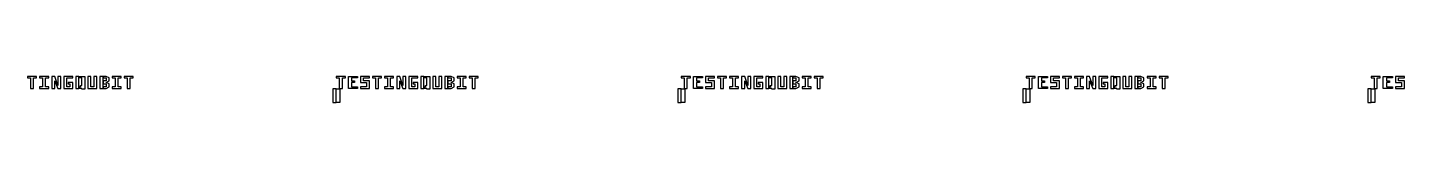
# Model space of a CAD drawing. Extents: x -19750 to 13082, y -13175 to 15275.
# Drawn here: x -3790 to 4192, y -6628 to -6475 of the extents above; entities that cross this region are included whole.
import ezdxf

# ---------------------------------------------------------------- set-up
doc = ezdxf.new("R2010")
doc.units = 0
doc.layers.add('GAP', color=1, linetype='continuous')

# ---------------------------------------------------------------- blocks, each defined once
blk = doc.blocks.new('C1EGAP')
at = {"layer": 'GAP'}
for points in [[(6027.5, 6430), (6045, 6430), (6045, 6491.2), (6062.5, 6491.2), (6062.5, 6500), (6010, 6500), (6010, 6491.2), (6027.5, 6491.2), (6027.5, 6430), (6027.5, 6430)], [(6080, 6430), (6132.5, 6430), (6132.5, 6438.8), (6115, 6438.8), (6115, 6491.2), (6132.5, 6491.2), (6132.5, 6500), (6080, 6500), (6080, 6491.2), (6097.5, 6491.2), (6097.5, 6438.8), (6080, 6438.8), (6080, 6430), (6080, 6430)], [(6150, 6430), (6167.5, 6430), (6167.5, 6473.8), (6185, 6430), (6202.5, 6430), (6202.5, 6500), (6185, 6500), (6185, 6447.5), (6167.5, 6500), (6150, 6500), (6150, 6430), (6150, 6430)], [(6220, 6430), (6272.5, 6430), (6272.5, 6465), (6246.2, 6465), (6246.2, 6456.2), (6255, 6456.2), (6255, 6438.8), (6237.5, 6438.8), (6237.5, 6491.2), (6272.5, 6491.2), (6272.5, 6500), (6220, 6500), (6220, 6430), (6220, 6430)], [(6290, 6430), (6307.5, 6430), (6307.5, 6500), (6290, 6500), (6290, 6430)], [(6307.5, 6438.8), (6316.2, 6438.8), (6316.2, 6447.5), (6325, 6447.5), (6325, 6491.2), (6307.5, 6491.2), (6307.5, 6500), (6342.5, 6500), (6342.5, 6425.6), (6325, 6425.6), (6325, 6430), (6307.5, 6430), (6307.5, 6438.8)], [(6360, 6430), (6412.5, 6430), (6412.5, 6500), (6395, 6500), (6395, 6438.8), (6377.5, 6438.8), (6377.5, 6500), (6360, 6500), (6360, 6430), (6360, 6430)], [(6430, 6430), (6447.5, 6430), (6447.5, 6500), (6430, 6500), (6430, 6430)], [(6447.5, 6430), (6465, 6430), (6482.5, 6438.8), (6482.5, 6456.2), (6465, 6465), (6482.5, 6473.8), (6482.5, 6491.2), (6465, 6500), (6447.5, 6500), (6447.5, 6491.2), (6465, 6491.2), (6465, 6473.8), (6447.5, 6473.8), (6447.5, 6456.2), (6465, 6456.2), (6465, 6438.8), (6447.5, 6438.8), (6447.5, 6430)], [(6500, 6430), (6552.5, 6430), (6552.5, 6438.8), (6535, 6438.8), (6535, 6491.2), (6552.5, 6491.2), (6552.5, 6500), (6500, 6500), (6500, 6491.2), (6517.5, 6491.2), (6517.5, 6438.8), (6500, 6438.8), (6500, 6430), (6500, 6430)], [(6587.5, 6430), (6605, 6430), (6605, 6491.2), (6622.5, 6491.2), (6622.5, 6500), (6570, 6500), (6570, 6491.2), (6587.5, 6491.2), (6587.5, 6430), (6587.5, 6430)]]:
    blk.add_lwpolyline(points, dxfattribs=at)
blk = doc.blocks.new('C1FGAP')
at = {"layer": 'GAP'}
for points in [[(5817.5, 6430), (5835, 6430), (5835, 6491.2), (5852.5, 6491.2), (5852.5, 6500), (5800, 6500), (5800, 6491.2), (5817.5, 6491.2), (5817.5, 6430), (5817.5, 6430)], [(5870, 6430), (5870, 6500), (5922.5, 6500), (5922.5, 6491.2), (5887.5, 6491.2), (5887.5, 6473.8), (5905, 6473.8), (5905, 6465), (5887.5, 6465), (5887.5, 6438.8), (5922.5, 6438.8), (5922.5, 6430), (5870, 6430), (5870, 6430)], [(5940, 6430), (5992.5, 6430), (5992.5, 6473.8), (5957.5, 6473.8), (5957.5, 6491.2), (5992.5, 6491.2), (5992.5, 6500), (5940, 6500), (5940, 6465), (5975, 6465), (5975, 6438.8), (5940, 6438.8), (5940, 6430), (5940, 6430)], [(6027.5, 6430), (6045, 6430), (6045, 6491.2), (6062.5, 6491.2), (6062.5, 6500), (6010, 6500), (6010, 6491.2), (6027.5, 6491.2), (6027.5, 6430), (6027.5, 6430)], [(6080, 6430), (6132.5, 6430), (6132.5, 6438.8), (6115, 6438.8), (6115, 6491.2), (6132.5, 6491.2), (6132.5, 6500), (6080, 6500), (6080, 6491.2), (6097.5, 6491.2), (6097.5, 6438.8), (6080, 6438.8), (6080, 6430), (6080, 6430)], [(6150, 6430), (6167.5, 6430), (6167.5, 6473.8), (6185, 6430), (6202.5, 6430), (6202.5, 6500), (6185, 6500), (6185, 6447.5), (6167.5, 6500), (6150, 6500), (6150, 6430), (6150, 6430)], [(6220, 6430), (6272.5, 6430), (6272.5, 6465), (6246.2, 6465), (6246.2, 6456.2), (6255, 6456.2), (6255, 6438.8), (6237.5, 6438.8), (6237.5, 6491.2), (6272.5, 6491.2), (6272.5, 6500), (6220, 6500), (6220, 6430), (6220, 6430)], [(6290, 6430), (6307.5, 6430), (6307.5, 6500), (6290, 6500), (6290, 6430)], [(6307.5, 6438.8), (6316.2, 6438.8), (6316.2, 6447.5), (6325, 6447.5), (6325, 6491.2), (6307.5, 6491.2), (6307.5, 6500), (6342.5, 6500), (6342.5, 6425.6), (6325, 6425.6), (6325, 6430), (6307.5, 6430), (6307.5, 6438.8)], [(6360, 6430), (6412.5, 6430), (6412.5, 6500), (6395, 6500), (6395, 6438.8), (6377.5, 6438.8), (6377.5, 6500), (6360, 6500), (6360, 6430), (6360, 6430)], [(6430, 6430), (6447.5, 6430), (6447.5, 6500), (6430, 6500), (6430, 6430)], [(6447.5, 6430), (6465, 6430), (6482.5, 6438.8), (6482.5, 6456.2), (6465, 6465), (6482.5, 6473.8), (6482.5, 6491.2), (6465, 6500), (6447.5, 6500), (6447.5, 6491.2), (6465, 6491.2), (6465, 6473.8), (6447.5, 6473.8), (6447.5, 6456.2), (6465, 6456.2), (6465, 6438.8), (6447.5, 6438.8), (6447.5, 6430)], [(6500, 6430), (6552.5, 6430), (6552.5, 6438.8), (6535, 6438.8), (6535, 6491.2), (6552.5, 6491.2), (6552.5, 6500), (6500, 6500), (6500, 6491.2), (6517.5, 6491.2), (6517.5, 6438.8), (6500, 6438.8), (6500, 6430), (6500, 6430)], [(6587.5, 6430), (6605, 6430), (6605, 6491.2), (6622.5, 6491.2), (6622.5, 6500), (6570, 6500), (6570, 6491.2), (6587.5, 6491.2), (6587.5, 6430), (6587.5, 6430)]]:
    blk.add_lwpolyline(points, dxfattribs=at)
blk = doc.blocks.new('C1GGAP')
at = {"layer": 'GAP'}
for points in [[(5817.5, 6430), (5835, 6430), (5835, 6491.2), (5852.5, 6491.2), (5852.5, 6500), (5800, 6500), (5800, 6491.2), (5817.5, 6491.2), (5817.5, 6430), (5817.5, 6430)], [(5870, 6430), (5870, 6500), (5922.5, 6500), (5922.5, 6491.2), (5887.5, 6491.2), (5887.5, 6473.8), (5905, 6473.8), (5905, 6465), (5887.5, 6465), (5887.5, 6438.8), (5922.5, 6438.8), (5922.5, 6430), (5870, 6430), (5870, 6430)], [(5940, 6430), (5992.5, 6430), (5992.5, 6473.8), (5957.5, 6473.8), (5957.5, 6491.2), (5992.5, 6491.2), (5992.5, 6500), (5940, 6500), (5940, 6465), (5975, 6465), (5975, 6438.8), (5940, 6438.8), (5940, 6430), (5940, 6430)], [(6027.5, 6430), (6045, 6430), (6045, 6491.2), (6062.5, 6491.2), (6062.5, 6500), (6010, 6500), (6010, 6491.2), (6027.5, 6491.2), (6027.5, 6430), (6027.5, 6430)], [(6080, 6430), (6132.5, 6430), (6132.5, 6438.8), (6115, 6438.8), (6115, 6491.2), (6132.5, 6491.2), (6132.5, 6500), (6080, 6500), (6080, 6491.2), (6097.5, 6491.2), (6097.5, 6438.8), (6080, 6438.8), (6080, 6430), (6080, 6430)], [(6150, 6430), (6167.5, 6430), (6167.5, 6473.8), (6185, 6430), (6202.5, 6430), (6202.5, 6500), (6185, 6500), (6185, 6447.5), (6167.5, 6500), (6150, 6500), (6150, 6430), (6150, 6430)], [(6220, 6430), (6272.5, 6430), (6272.5, 6465), (6246.2, 6465), (6246.2, 6456.2), (6255, 6456.2), (6255, 6438.8), (6237.5, 6438.8), (6237.5, 6491.2), (6272.5, 6491.2), (6272.5, 6500), (6220, 6500), (6220, 6430), (6220, 6430)], [(6290, 6430), (6307.5, 6430), (6307.5, 6500), (6290, 6500), (6290, 6430)], [(6307.5, 6438.8), (6316.2, 6438.8), (6316.2, 6447.5), (6325, 6447.5), (6325, 6491.2), (6307.5, 6491.2), (6307.5, 6500), (6342.5, 6500), (6342.5, 6425.6), (6325, 6425.6), (6325, 6430), (6307.5, 6430), (6307.5, 6438.8)], [(6360, 6430), (6412.5, 6430), (6412.5, 6500), (6395, 6500), (6395, 6438.8), (6377.5, 6438.8), (6377.5, 6500), (6360, 6500), (6360, 6430), (6360, 6430)], [(6430, 6430), (6447.5, 6430), (6447.5, 6500), (6430, 6500), (6430, 6430)], [(6447.5, 6430), (6465, 6430), (6482.5, 6438.8), (6482.5, 6456.2), (6465, 6465), (6482.5, 6473.8), (6482.5, 6491.2), (6465, 6500), (6447.5, 6500), (6447.5, 6491.2), (6465, 6491.2), (6465, 6473.8), (6447.5, 6473.8), (6447.5, 6456.2), (6465, 6456.2), (6465, 6438.8), (6447.5, 6438.8), (6447.5, 6430)], [(6500, 6430), (6552.5, 6430), (6552.5, 6438.8), (6535, 6438.8), (6535, 6491.2), (6552.5, 6491.2), (6552.5, 6500), (6500, 6500), (6500, 6491.2), (6517.5, 6491.2), (6517.5, 6438.8), (6500, 6438.8), (6500, 6430), (6500, 6430)], [(6587.5, 6430), (6605, 6430), (6605, 6491.2), (6622.5, 6491.2), (6622.5, 6500), (6570, 6500), (6570, 6491.2), (6587.5, 6491.2), (6587.5, 6430), (6587.5, 6430)]]:
    blk.add_lwpolyline(points, dxfattribs=at)
blk = doc.blocks.new('C1H')
at = {"layer": 'GAP'}
blk.add_lwpolyline([(1800, 6347.5), (1800, 6427.5), (1780, 6427.5), (1780, 6347.5), (1800, 6347.5)], dxfattribs=at)
blk = doc.blocks.new('C1HGAP')
at = {"layer": 'GAP'}
for points in [[(5817.5, 6430), (5835, 6430), (5835, 6491.2), (5852.5, 6491.2), (5852.5, 6500), (5800, 6500), (5800, 6491.2), (5817.5, 6491.2), (5817.5, 6430), (5817.5, 6430)], [(5870, 6430), (5870, 6500), (5922.5, 6500), (5922.5, 6491.2), (5887.5, 6491.2), (5887.5, 6473.8), (5905, 6473.8), (5905, 6465), (5887.5, 6465), (5887.5, 6438.8), (5922.5, 6438.8), (5922.5, 6430), (5870, 6430), (5870, 6430)], [(5940, 6430), (5992.5, 6430), (5992.5, 6473.8), (5957.5, 6473.8), (5957.5, 6491.2), (5992.5, 6491.2), (5992.5, 6500), (5940, 6500), (5940, 6465), (5975, 6465), (5975, 6438.8), (5940, 6438.8), (5940, 6430), (5940, 6430)], [(6027.5, 6430), (6045, 6430), (6045, 6491.2), (6062.5, 6491.2), (6062.5, 6500), (6010, 6500), (6010, 6491.2), (6027.5, 6491.2), (6027.5, 6430), (6027.5, 6430)], [(6080, 6430), (6132.5, 6430), (6132.5, 6438.8), (6115, 6438.8), (6115, 6491.2), (6132.5, 6491.2), (6132.5, 6500), (6080, 6500), (6080, 6491.2), (6097.5, 6491.2), (6097.5, 6438.8), (6080, 6438.8), (6080, 6430), (6080, 6430)], [(6150, 6430), (6167.5, 6430), (6167.5, 6473.8), (6185, 6430), (6202.5, 6430), (6202.5, 6500), (6185, 6500), (6185, 6447.5), (6167.5, 6500), (6150, 6500), (6150, 6430), (6150, 6430)], [(6220, 6430), (6272.5, 6430), (6272.5, 6465), (6246.2, 6465), (6246.2, 6456.2), (6255, 6456.2), (6255, 6438.8), (6237.5, 6438.8), (6237.5, 6491.2), (6272.5, 6491.2), (6272.5, 6500), (6220, 6500), (6220, 6430), (6220, 6430)], [(6290, 6430), (6307.5, 6430), (6307.5, 6500), (6290, 6500), (6290, 6430)], [(6307.5, 6438.8), (6316.2, 6438.8), (6316.2, 6447.5), (6325, 6447.5), (6325, 6491.2), (6307.5, 6491.2), (6307.5, 6500), (6342.5, 6500), (6342.5, 6425.6), (6325, 6425.6), (6325, 6430), (6307.5, 6430), (6307.5, 6438.8)], [(6360, 6430), (6412.5, 6430), (6412.5, 6500), (6395, 6500), (6395, 6438.8), (6377.5, 6438.8), (6377.5, 6500), (6360, 6500), (6360, 6430), (6360, 6430)], [(6430, 6430), (6447.5, 6430), (6447.5, 6500), (6430, 6500), (6430, 6430)], [(6447.5, 6430), (6465, 6430), (6482.5, 6438.8), (6482.5, 6456.2), (6465, 6465), (6482.5, 6473.8), (6482.5, 6491.2), (6465, 6500), (6447.5, 6500), (6447.5, 6491.2), (6465, 6491.2), (6465, 6473.8), (6447.5, 6473.8), (6447.5, 6456.2), (6465, 6456.2), (6465, 6438.8), (6447.5, 6438.8), (6447.5, 6430)], [(6500, 6430), (6552.5, 6430), (6552.5, 6438.8), (6535, 6438.8), (6535, 6491.2), (6552.5, 6491.2), (6552.5, 6500), (6500, 6500), (6500, 6491.2), (6517.5, 6491.2), (6517.5, 6438.8), (6500, 6438.8), (6500, 6430), (6500, 6430)], [(6587.5, 6430), (6605, 6430), (6605, 6491.2), (6622.5, 6491.2), (6622.5, 6500), (6570, 6500), (6570, 6491.2), (6587.5, 6491.2), (6587.5, 6430), (6587.5, 6430)]]:
    blk.add_lwpolyline(points, dxfattribs=at)
blk = doc.blocks.new('C1I')
at = {"layer": 'GAP'}
for points in [[(-200, 6347.5), (-200, 6427.5), (-180, 6427.5), (-180, 6347.5), (-200, 6347.5)], [(1800, 6347.5), (1800, 6427.5), (1780, 6427.5), (1780, 6347.5), (1800, 6347.5)]]:
    blk.add_lwpolyline(points, dxfattribs=at)
blk = doc.blocks.new('C1IGAP')
at = {"layer": 'GAP'}
for points in [[(5817.5, 6430), (5835, 6430), (5835, 6491.2), (5852.5, 6491.2), (5852.5, 6500), (5800, 6500), (5800, 6491.2), (5817.5, 6491.2), (5817.5, 6430), (5817.5, 6430)], [(5870, 6430), (5870, 6500), (5922.5, 6500), (5922.5, 6491.2), (5887.5, 6491.2), (5887.5, 6473.8), (5905, 6473.8), (5905, 6465), (5887.5, 6465), (5887.5, 6438.8), (5922.5, 6438.8), (5922.5, 6430), (5870, 6430), (5870, 6430)], [(5940, 6430), (5992.5, 6430), (5992.5, 6473.8), (5957.5, 6473.8), (5957.5, 6491.2), (5992.5, 6491.2), (5992.5, 6500), (5940, 6500), (5940, 6465), (5975, 6465), (5975, 6438.8), (5940, 6438.8), (5940, 6430), (5940, 6430)]]:
    blk.add_lwpolyline(points, dxfattribs=at)
blk = doc.blocks.new('C1J')
at = {"layer": 'GAP'}
for points in [[(-200, 6347.5), (-200, 6427.5), (-180, 6427.5), (-180, 6347.5), (-200, 6347.5)], [(1800, 6347.5), (1800, 6427.5), (1780, 6427.5), (1780, 6347.5), (1800, 6347.5)]]:
    blk.add_lwpolyline(points, dxfattribs=at)
blk = doc.blocks.new('C1K')
at = {"layer": 'GAP'}
for points in [[(-200, 6347.5), (-200, 6427.5), (-180, 6427.5), (-180, 6347.5), (-200, 6347.5)], [(1800, 6347.5), (1800, 6427.5), (1780, 6427.5), (1780, 6347.5), (1800, 6347.5)]]:
    blk.add_lwpolyline(points, dxfattribs=at)
blk = doc.blocks.new('C1L')
at = {"layer": 'GAP'}
blk.add_lwpolyline([(-200, 6347.5), (-200, 6427.5), (-180, 6427.5), (-180, 6347.5), (-200, 6347.5)], dxfattribs=at)

msp = doc.modelspace()

# ---------------------------------------------------------------- linework, layer by layer
at = {"layer": 'GAP'}
for points in [[(-3772.5, -6545), (-3755, -6545), (-3755, -6483.75), (-3737.5, -6483.75), (-3737.5, -6475), (-3790, -6475), (-3790, -6483.75), (-3772.5, -6483.75), (-3772.5, -6545), (-3772.5, -6545)], [(-3720, -6545), (-3667.5, -6545), (-3667.5, -6536.25), (-3685, -6536.25), (-3685, -6483.75), (-3667.5, -6483.75), (-3667.5, -6475), (-3720, -6475), (-3720, -6483.75), (-3702.5, -6483.75), (-3702.5, -6536.25), (-3720, -6536.25), (-3720, -6545), (-3720, -6545)], [(-3650, -6545), (-3632.5, -6545), (-3632.5, -6501.25), (-3615, -6545), (-3597.5, -6545), (-3597.5, -6475), (-3615, -6475), (-3615, -6527.5), (-3632.5, -6475), (-3650, -6475), (-3650, -6545), (-3650, -6545)], [(-3580, -6545), (-3527.5, -6545), (-3527.5, -6510), (-3553.75, -6510), (-3553.75, -6518.75), (-3545, -6518.75), (-3545, -6536.25), (-3562.5, -6536.25), (-3562.5, -6483.75), (-3527.5, -6483.75), (-3527.5, -6475), (-3580, -6475), (-3580, -6545), (-3580, -6545)], [(-3510, -6545), (-3492.5, -6545), (-3492.5, -6475), (-3510, -6475), (-3510, -6545)], [(-3492.5, -6536.25), (-3483.75, -6536.25), (-3483.75, -6527.5), (-3475, -6527.5), (-3475, -6483.75), (-3492.5, -6483.75), (-3492.5, -6475), (-3457.5, -6475), (-3457.5, -6549.38), (-3475, -6549.38), (-3475, -6545), (-3492.5, -6545), (-3492.5, -6536.25)], [(-3440, -6545), (-3387.5, -6545), (-3387.5, -6475), (-3405, -6475), (-3405, -6536.25), (-3422.5, -6536.25), (-3422.5, -6475), (-3440, -6475), (-3440, -6545), (-3440, -6545)], [(-3370, -6545), (-3352.5, -6545), (-3352.5, -6475), (-3370, -6475), (-3370, -6545)], [(-3352.5, -6545), (-3335, -6545), (-3317.5, -6536.25), (-3317.5, -6518.75), (-3335, -6510), (-3317.5, -6501.25), (-3317.5, -6483.75), (-3335, -6475), (-3352.5, -6475), (-3352.5, -6483.75), (-3335, -6483.75), (-3335, -6501.25), (-3352.5, -6501.25), (-3352.5, -6518.75), (-3335, -6518.75), (-3335, -6536.25), (-3352.5, -6536.25), (-3352.5, -6545)], [(-3300, -6545), (-3247.5, -6545), (-3247.5, -6536.25), (-3265, -6536.25), (-3265, -6483.75), (-3247.5, -6483.75), (-3247.5, -6475), (-3300, -6475), (-3300, -6483.75), (-3282.5, -6483.75), (-3282.5, -6536.25), (-3300, -6536.25), (-3300, -6545), (-3300, -6545)], [(-3212.5, -6545), (-3195, -6545), (-3195, -6483.75), (-3177.5, -6483.75), (-3177.5, -6475), (-3230, -6475), (-3230, -6483.75), (-3212.5, -6483.75), (-3212.5, -6545), (-3212.5, -6545)], [(-1982.5, -6545), (-1965, -6545), (-1965, -6483.75), (-1947.5, -6483.75), (-1947.5, -6475), (-2000, -6475), (-2000, -6483.75), (-1982.5, -6483.75), (-1982.5, -6545), (-1982.5, -6545)], [(-1930, -6545), (-1930, -6475), (-1877.5, -6475), (-1877.5, -6483.75), (-1912.5, -6483.75), (-1912.5, -6501.25), (-1895, -6501.25), (-1895, -6510), (-1912.5, -6510), (-1912.5, -6536.25), (-1877.5, -6536.25), (-1877.5, -6545), (-1930, -6545), (-1930, -6545)], [(-1860, -6545), (-1807.5, -6545), (-1807.5, -6501.25), (-1842.5, -6501.25), (-1842.5, -6483.75), (-1807.5, -6483.75), (-1807.5, -6475), (-1860, -6475), (-1860, -6510), (-1825, -6510), (-1825, -6536.25), (-1860, -6536.25), (-1860, -6545), (-1860, -6545)], [(-1772.5, -6545), (-1755, -6545), (-1755, -6483.75), (-1737.5, -6483.75), (-1737.5, -6475), (-1790, -6475), (-1790, -6483.75), (-1772.5, -6483.75), (-1772.5, -6545), (-1772.5, -6545)], [(-1720, -6545), (-1667.5, -6545), (-1667.5, -6536.25), (-1685, -6536.25), (-1685, -6483.75), (-1667.5, -6483.75), (-1667.5, -6475), (-1720, -6475), (-1720, -6483.75), (-1702.5, -6483.75), (-1702.5, -6536.25), (-1720, -6536.25), (-1720, -6545), (-1720, -6545)], [(-1650, -6545), (-1632.5, -6545), (-1632.5, -6501.25), (-1615, -6545), (-1597.5, -6545), (-1597.5, -6475), (-1615, -6475), (-1615, -6527.5), (-1632.5, -6475), (-1650, -6475), (-1650, -6545), (-1650, -6545)], [(-1580, -6545), (-1527.5, -6545), (-1527.5, -6510), (-1553.75, -6510), (-1553.75, -6518.75), (-1545, -6518.75), (-1545, -6536.25), (-1562.5, -6536.25), (-1562.5, -6483.75), (-1527.5, -6483.75), (-1527.5, -6475), (-1580, -6475), (-1580, -6545), (-1580, -6545)], [(-1510, -6545), (-1492.5, -6545), (-1492.5, -6475), (-1510, -6475), (-1510, -6545)], [(-1492.5, -6536.25), (-1483.75, -6536.25), (-1483.75, -6527.5), (-1475, -6527.5), (-1475, -6483.75), (-1492.5, -6483.75), (-1492.5, -6475), (-1457.5, -6475), (-1457.5, -6549.38), (-1475, -6549.38), (-1475, -6545), (-1492.5, -6545), (-1492.5, -6536.25)], [(-1440, -6545), (-1387.5, -6545), (-1387.5, -6475), (-1405, -6475), (-1405, -6536.25), (-1422.5, -6536.25), (-1422.5, -6475), (-1440, -6475), (-1440, -6545), (-1440, -6545)], [(-1370, -6545), (-1352.5, -6545), (-1352.5, -6475), (-1370, -6475), (-1370, -6545)], [(-1352.5, -6545), (-1335, -6545), (-1317.5, -6536.25), (-1317.5, -6518.75), (-1335, -6510), (-1317.5, -6501.25), (-1317.5, -6483.75), (-1335, -6475), (-1352.5, -6475), (-1352.5, -6483.75), (-1335, -6483.75), (-1335, -6501.25), (-1352.5, -6501.25), (-1352.5, -6518.75), (-1335, -6518.75), (-1335, -6536.25), (-1352.5, -6536.25), (-1352.5, -6545)], [(-1300, -6545), (-1247.5, -6545), (-1247.5, -6536.25), (-1265, -6536.25), (-1265, -6483.75), (-1247.5, -6483.75), (-1247.5, -6475), (-1300, -6475), (-1300, -6483.75), (-1282.5, -6483.75), (-1282.5, -6536.25), (-1300, -6536.25), (-1300, -6545), (-1300, -6545)], [(-1212.5, -6545), (-1195, -6545), (-1195, -6483.75), (-1177.5, -6483.75), (-1177.5, -6475), (-1230, -6475), (-1230, -6483.75), (-1212.5, -6483.75), (-1212.5, -6545), (-1212.5, -6545)], [(17.5, -6545), (35, -6545), (35, -6483.75), (52.5, -6483.75), (52.5, -6475), (0, -6475), (0, -6483.75), (17.5, -6483.75), (17.5, -6545), (17.5, -6545)], [(70, -6545), (70, -6475), (122.5, -6475), (122.5, -6483.75), (87.5, -6483.75), (87.5, -6501.25), (105, -6501.25), (105, -6510), (87.5, -6510), (87.5, -6536.25), (122.5, -6536.25), (122.5, -6545), (70, -6545), (70, -6545)], [(140, -6545), (192.5, -6545), (192.5, -6501.25), (157.5, -6501.25), (157.5, -6483.75), (192.5, -6483.75), (192.5, -6475), (140, -6475), (140, -6510), (175, -6510), (175, -6536.25), (140, -6536.25), (140, -6545), (140, -6545)], [(227.5, -6545), (245, -6545), (245, -6483.75), (262.5, -6483.75), (262.5, -6475), (210, -6475), (210, -6483.75), (227.5, -6483.75), (227.5, -6545), (227.5, -6545)], [(280, -6545), (332.5, -6545), (332.5, -6536.25), (315, -6536.25), (315, -6483.75), (332.5, -6483.75), (332.5, -6475), (280, -6475), (280, -6483.75), (297.5, -6483.75), (297.5, -6536.25), (280, -6536.25), (280, -6545), (280, -6545)], [(350, -6545), (367.5, -6545), (367.5, -6501.25), (385, -6545), (402.5, -6545), (402.5, -6475), (385, -6475), (385, -6527.5), (367.5, -6475), (350, -6475), (350, -6545), (350, -6545)], [(420, -6545), (472.5, -6545), (472.5, -6510), (446.25, -6510), (446.25, -6518.75), (455, -6518.75), (455, -6536.25), (437.5, -6536.25), (437.5, -6483.75), (472.5, -6483.75), (472.5, -6475), (420, -6475), (420, -6545), (420, -6545)], [(490, -6545), (507.5, -6545), (507.5, -6475), (490, -6475), (490, -6545)], [(507.5, -6536.25), (516.25, -6536.25), (516.25, -6527.5), (525, -6527.5), (525, -6483.75), (507.5, -6483.75), (507.5, -6475), (542.5, -6475), (542.5, -6549.38), (525, -6549.38), (525, -6545), (507.5, -6545), (507.5, -6536.25)], [(560, -6545), (612.5, -6545), (612.5, -6475), (595, -6475), (595, -6536.25), (577.5, -6536.25), (577.5, -6475), (560, -6475), (560, -6545), (560, -6545)], [(630, -6545), (647.5, -6545), (647.5, -6475), (630, -6475), (630, -6545)], [(647.5, -6545), (665, -6545), (682.5, -6536.25), (682.5, -6518.75), (665, -6510), (682.5, -6501.25), (682.5, -6483.75), (665, -6475), (647.5, -6475), (647.5, -6483.75), (665, -6483.75), (665, -6501.25), (647.5, -6501.25), (647.5, -6518.75), (665, -6518.75), (665, -6536.25), (647.5, -6536.25), (647.5, -6545)], [(700, -6545), (752.5, -6545), (752.5, -6536.25), (735, -6536.25), (735, -6483.75), (752.5, -6483.75), (752.5, -6475), (700, -6475), (700, -6483.75), (717.5, -6483.75), (717.5, -6536.25), (700, -6536.25), (700, -6545), (700, -6545)], [(787.5, -6545), (805, -6545), (805, -6483.75), (822.5, -6483.75), (822.5, -6475), (770, -6475), (770, -6483.75), (787.5, -6483.75), (787.5, -6545), (787.5, -6545)], [(2017.5, -6545), (2035, -6545), (2035, -6483.75), (2052.5, -6483.75), (2052.5, -6475), (2000, -6475), (2000, -6483.75), (2017.5, -6483.75), (2017.5, -6545), (2017.5, -6545)], [(2070, -6545), (2070, -6475), (2122.5, -6475), (2122.5, -6483.75), (2087.5, -6483.75), (2087.5, -6501.25), (2105, -6501.25), (2105, -6510), (2087.5, -6510), (2087.5, -6536.25), (2122.5, -6536.25), (2122.5, -6545), (2070, -6545), (2070, -6545)], [(2140, -6545), (2192.5, -6545), (2192.5, -6501.25), (2157.5, -6501.25), (2157.5, -6483.75), (2192.5, -6483.75), (2192.5, -6475), (2140, -6475), (2140, -6510), (2175, -6510), (2175, -6536.25), (2140, -6536.25), (2140, -6545), (2140, -6545)], [(2227.5, -6545), (2245, -6545), (2245, -6483.75), (2262.5, -6483.75), (2262.5, -6475), (2210, -6475), (2210, -6483.75), (2227.5, -6483.75), (2227.5, -6545), (2227.5, -6545)], [(2280, -6545), (2332.5, -6545), (2332.5, -6536.25), (2315, -6536.25), (2315, -6483.75), (2332.5, -6483.75), (2332.5, -6475), (2280, -6475), (2280, -6483.75), (2297.5, -6483.75), (2297.5, -6536.25), (2280, -6536.25), (2280, -6545), (2280, -6545)], [(2350, -6545), (2367.5, -6545), (2367.5, -6501.25), (2385, -6545), (2402.5, -6545), (2402.5, -6475), (2385, -6475), (2385, -6527.5), (2367.5, -6475), (2350, -6475), (2350, -6545), (2350, -6545)], [(2420, -6545), (2472.5, -6545), (2472.5, -6510), (2446.25, -6510), (2446.25, -6518.75), (2455, -6518.75), (2455, -6536.25), (2437.5, -6536.25), (2437.5, -6483.75), (2472.5, -6483.75), (2472.5, -6475), (2420, -6475), (2420, -6545), (2420, -6545)], [(2490, -6545), (2507.5, -6545), (2507.5, -6475), (2490, -6475), (2490, -6545)], [(2507.5, -6536.25), (2516.25, -6536.25), (2516.25, -6527.5), (2525, -6527.5), (2525, -6483.75), (2507.5, -6483.75), (2507.5, -6475), (2542.5, -6475), (2542.5, -6549.38), (2525, -6549.38), (2525, -6545), (2507.5, -6545), (2507.5, -6536.25)], [(2560, -6545), (2612.5, -6545), (2612.5, -6475), (2595, -6475), (2595, -6536.25), (2577.5, -6536.25), (2577.5, -6475), (2560, -6475), (2560, -6545), (2560, -6545)], [(2630, -6545), (2647.5, -6545), (2647.5, -6475), (2630, -6475), (2630, -6545)], [(2647.5, -6545), (2665, -6545), (2682.5, -6536.25), (2682.5, -6518.75), (2665, -6510), (2682.5, -6501.25), (2682.5, -6483.75), (2665, -6475), (2647.5, -6475), (2647.5, -6483.75), (2665, -6483.75), (2665, -6501.25), (2647.5, -6501.25), (2647.5, -6518.75), (2665, -6518.75), (2665, -6536.25), (2647.5, -6536.25), (2647.5, -6545)], [(2700, -6545), (2752.5, -6545), (2752.5, -6536.25), (2735, -6536.25), (2735, -6483.75), (2752.5, -6483.75), (2752.5, -6475), (2700, -6475), (2700, -6483.75), (2717.5, -6483.75), (2717.5, -6536.25), (2700, -6536.25), (2700, -6545), (2700, -6545)], [(2787.5, -6545), (2805, -6545), (2805, -6483.75), (2822.5, -6483.75), (2822.5, -6475), (2770, -6475), (2770, -6483.75), (2787.5, -6483.75), (2787.5, -6545), (2787.5, -6545)], [(4017.5, -6545), (4035, -6545), (4035, -6483.75), (4052.5, -6483.75), (4052.5, -6475), (4000, -6475), (4000, -6483.75), (4017.5, -6483.75), (4017.5, -6545), (4017.5, -6545)], [(4070, -6545), (4070, -6475), (4122.5, -6475), (4122.5, -6483.75), (4087.5, -6483.75), (4087.5, -6501.25), (4105, -6501.25), (4105, -6510), (4087.5, -6510), (4087.5, -6536.25), (4122.5, -6536.25), (4122.5, -6545), (4070, -6545), (4070, -6545)], [(4140, -6545), (4192.5, -6545), (4192.5, -6501.25), (4157.5, -6501.25), (4157.5, -6483.75), (4192.5, -6483.75), (4192.5, -6475), (4140, -6475), (4140, -6510), (4175, -6510), (4175, -6536.25), (4140, -6536.25), (4140, -6545), (4140, -6545)]]:
    msp.add_lwpolyline(points, dxfattribs=at)

# ---------------------------------------------------------------- block references
for name, p in [('C1H', (-3800, -12975)), ('C1I', (-1800, -12975)), ('C1J', (200, -12975)), ('C1K', (2200, -12975)), ('C1L', (4200, -12975))]:
    msp.add_blockref(name, p)
for name, p in [('C1EGAP', (-9800, -12975)), ('C1FGAP', (-7800, -12975)), ('C1GGAP', (-5800, -12975)), ('C1HGAP', (-3800, -12975)), ('C1IGAP', (-1800, -12975))]:
    msp.add_blockref(name, p, dxfattribs=at)

doc.saveas('drawing.dxf')
